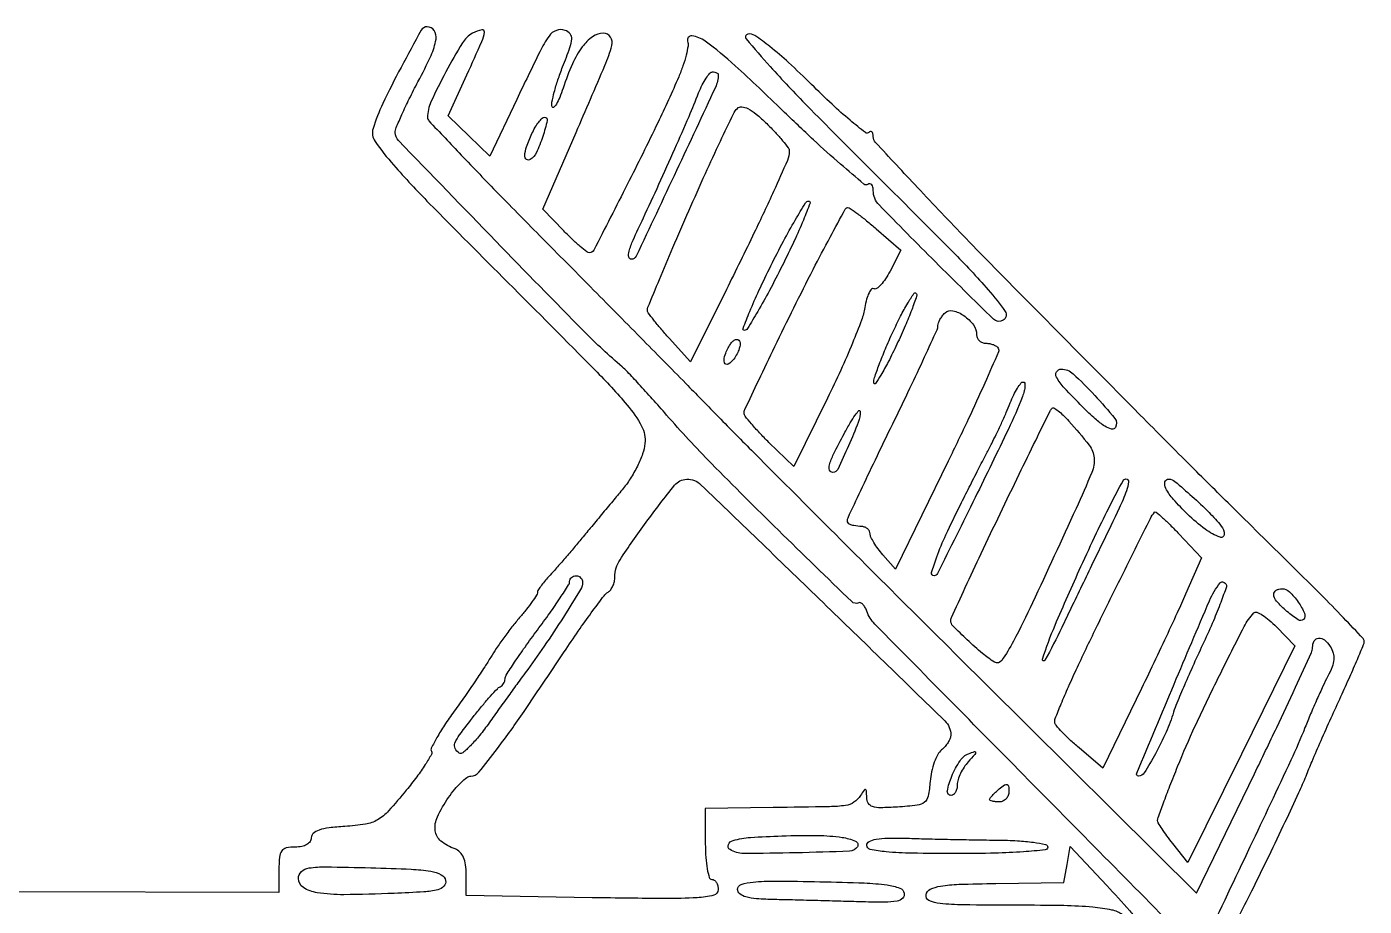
# Model space of a CAD drawing. Header units: millimetres. Extents: x 2712 to 3553, y 1367 to 1961.
# Drawn here: x 3016.13 to 3045.63, y 1893.24 to 1912.64 of the extents above; entities that cross this region are included whole.
import ezdxf

# ---------------------------------------------------------------- set-up
doc = ezdxf.new("R2010")
doc.units = ezdxf.units.MM

msp = doc.modelspace()

# ---------------------------------------------------------------- linework, layer by layer
for points in [[(3016.856, 1885.14, 0.000001), (3017.633, 1885.895, 0.000001), (3018.386, 1886.625, 0.000001), (3019.029, 1887.249, 0.000006), (3019.376, 1887.586, 0.01384)], [(3041.908, 1892.296, -0.000107), (3038.339, 1895.91, -0.000248), (3034.836, 1899.463, -0.110578), (3034.66, 1899.745, 0.041143), (3034.622, 1899.83, 0.064674), (3034.574, 1899.896, 0.089921), (3034.525, 1899.931, 0.229119), (3034.483, 1899.931, -0.31467), (3034.327, 1899.957, -0.000856), (3032.709, 1901.532, -0.005191), (3031.232, 1903.005, -0.014684), (3030.243, 1904.074, 0.002913), (3029.929, 1904.43, 0.003639), (3029.633, 1904.757, 0.00295), (3029.381, 1905.027, 0.027922), (3029.266, 1905.137, -0.022177), (3028.422, 1905.92, -0.00216), (3026.475, 1907.911, -0.000375), (3024.328, 1910.129, -0.194473), (3024.257, 1910.304, -0.098577), (3024.279, 1910.414, -0.006963), (3024.405, 1910.705, -0.00962), (3024.567, 1911.05, -0.007097), (3024.759, 1911.425, 0.01418), (3025.047, 1912.007, 0.066298), (3025.157, 1912.364, 0.18782), (3025.117, 1912.557, 0.253853), (3024.963, 1912.64, 0.272731), (3024.83, 1912.562, 0.004123), (3024.385, 1911.742, 0.011028), (3023.982, 1910.944, 0.036044), (3023.767, 1910.393, 0.232631), (3023.811, 1910.111, 0.02663), (3024.221, 1909.591, 0.014674), (3025.008, 1908.744, 0.001916), (3026.743, 1906.998, -0.001533), (3028.668, 1905.063, -0.01876), (3029.374, 1904.294, -0.053365), (3029.693, 1903.827, -0.151491), (3029.767, 1903.444, -0.058659), (3029.715, 1903.218, -0.028582), (3029.599, 1902.945, -0.027504), (3029.442, 1902.667, -0.031816), (3029.262, 1902.421, 0.000238), (3029.056, 1902.174, 0.000137), (3028.808, 1901.876, 0.000137), (3028.56, 1901.578, 0.00023), (3028.351, 1901.326, -0.002708), (3028.157, 1901.095, -0.002439), (3027.953, 1900.857, -0.002443), (3027.769, 1900.646, -0.007726), (3027.642, 1900.507, 0.015283), (3027.547, 1900.399, 0.019659), (3027.466, 1900.294, 0.01782), (3027.406, 1900.202, 0.136564), (3027.393, 1900.153, -0.147485), (3027.376, 1900.099, -0.008563), (3027.278, 1899.956, -0.012404), (3027.151, 1899.787, -0.008766), (3027.001, 1899.604, 0.010992), (3026.833, 1899.398, 0.007644), (3026.652, 1899.158, 0.007714), (3026.485, 1898.921, 0.015771), (3026.363, 1898.73, -0.011263), (3026.232, 1898.52, -0.003513), (3026.025, 1898.21, -0.003509), (3025.789, 1897.866, -0.003866), (3025.555, 1897.537, 0.010729), (3025.344, 1897.231, 0.016536), (3025.176, 1896.956, 0.011), (3025.053, 1896.726, 0.262089), (3025.056, 1896.655, -0.277095), (3025.056, 1896.586, -0.011203), (3024.919, 1896.361, -0.016846), (3024.734, 1896.094, -0.010817), (3024.502, 1895.797, -0.01286), (3024.111, 1895.341, -0.075989), (3023.868, 1895.142, -0.09402), (3023.6, 1895.046, -0.024951), (3023.145, 1894.997, 0.015113), (3022.797, 1894.966, 0.051614), (3022.576, 1894.916, 0.095813), (3022.449, 1894.844, 0.219395), (3022.405, 1894.747, -0.150712), (3022.379, 1894.663, -0.112356), (3022.308, 1894.597, -0.083794), (3022.194, 1894.555, -0.047664), (3022.048, 1894.541, 0.050945), (3021.854, 1894.521, 0.189837), (3021.753, 1894.455, 0.13389), (3021.704, 1894.321, 0.021099), (3021.692, 1894.038), (3021.692, 1893.536), (3015.798, 1893.557)], [(3042.664, 1892.615, 0.005024), (3043.155, 1893.579, 0.00244), (3043.534, 1894.349, 0.002656), (3043.893, 1895.101, 0.002492), (3044.195, 1895.748, 0.013067), (3044.35, 1896.109, -0.006379), (3044.483, 1896.432, -0.002253), (3044.681, 1896.89, -0.002236), (3044.904, 1897.392, -0.002625), (3045.12, 1897.866, 0.003177), (3045.317, 1898.3, 0.004754), (3045.483, 1898.682, 0.002092), (3045.62, 1899.009, 0.098472), (3045.634, 1899.079, 0.19172), (3045.608, 1899.146, 0.001305), (3045.176, 1899.6, 0.00483), (3044.671, 1900.118, 0.003039), (3044.072, 1900.713, -0.000623), (3042.747, 1902.019, -0.00175), (3041.823, 1902.937, -0.001066), (3040.692, 1904.074, -0.000119), (3038.117, 1906.675, -0.002683), (3036.847, 1907.972, -0.004283), (3035.777, 1909.096, -0.001043), (3034.854, 1910.086, -0.18924), (3034.803, 1910.215, 0.051576), (3034.797, 1910.282, 0.154945), (3034.774, 1910.322, 0.259366), (3034.742, 1910.33, 0.130759), (3034.704, 1910.308, -0.380725), (3034.629, 1910.304, -0.006922), (3034.292, 1910.578, -0.013318), (3033.894, 1910.93, -0.008029), (3033.44, 1911.367, 0.00936), (3032.936, 1911.85, 0.019324), (3032.521, 1912.204, 0.01842), (3032.192, 1912.445, 0.202154), (3032.035, 1912.476, 0.569109), (3031.998, 1912.37, 0.008228), (3032.531, 1911.761, 0.010241), (3033.347, 1910.895, 0.002872), (3034.657, 1909.576, -0.001512), (3036.558, 1907.672, -0.014531), (3037.341, 1906.836, -0.03165), (3037.711, 1906.359, -0.426958), (3037.669, 1906.165, -0.344282), (3037.454, 1906.189, -0.002853), (3036.173, 1907.453, -0.00381), (3034.93, 1908.711, -0.195285), (3034.803, 1909.024, 0.057166), (3034.795, 1909.1, 0.123102), (3034.768, 1909.152, 0.190578), (3034.728, 1909.173, 0.164647), (3034.683, 1909.162, -0.324765), (3034.596, 1909.168, -0.003006), (3034.081, 1909.61, -0.008571), (3033.486, 1910.144, -0.005261), (3032.803, 1910.792, 0.006557), (3031.757, 1911.781, 0.028467), (3031.097, 1912.321, 0.128637), (3030.803, 1912.437, 0.552463), (3030.708, 1912.319, -0.124071), (3030.717, 1912.215, -0.020611), (3030.675, 1912.016, -0.021522), (3030.605, 1911.78, -0.017581), (3030.511, 1911.535, -0.011915), (3030.05, 1910.521, -0.00485), (3029.377, 1909.162, -0.000768), (3028.639, 1907.712, -0.281654), (3028.54, 1907.652, -0.169807), (3028.484, 1907.672, -0.009198), (3028.336, 1907.794, -0.013488), (3028.164, 1907.95, -0.009368), (3027.978, 1908.135), (3027.51, 1908.618), (3028.246, 1910.309, 0.001541), (3028.882, 1911.783, 0.033701), (3029.038, 1912.227, 0.217318), (3029.008, 1912.413, 0.251231), (3028.851, 1912.498, 0.155955), (3028.61, 1912.421, 0.07978), (3028.383, 1912.196, 0.054908), (3028.166, 1911.822, 0.024127), (3027.961, 1911.286, -0.015688), (3027.885, 1911.078, -0.037423), (3027.813, 1910.93, -0.089685), (3027.757, 1910.865, -0.523604), (3027.72, 1910.875, -0.131386), (3027.714, 1910.975, -0.014513), (3027.766, 1911.199, -0.016904), (3027.846, 1911.466, -0.012918), (3027.95, 1911.753, 0.007365), (3028.112, 1912.181, 0.070391), (3028.151, 1912.371, 0.195074), (3028.115, 1912.482, 0.125318), (3028.003, 1912.561, 0.185959), (3027.813, 1912.561, 0.149193), (3027.65, 1912.434, 0.03855), (3027.444, 1912.084, 0.002567), (3026.937, 1911.035), (3026.342, 1909.786), (3025.885, 1910.229), (3025.428, 1910.672), (3025.84, 1911.582, 0.002647), (3026.167, 1912.314, 0.070629), (3026.225, 1912.519, 0.529963), (3026.165, 1912.573, 0.061561), (3025.962, 1912.495, 0.13423), (3025.739, 1912.283, 0.013653), (3025.373, 1911.642, 0.014918), (3025.045, 1910.983, 0.108269), (3024.97, 1910.639, 0.191596), (3025.001, 1910.562, 0.000636), (3025.713, 1909.81, 0.00334), (3026.53, 1908.962, 0.002071), (3027.5, 1907.976, -0.000376), (3028.564, 1906.901, -0.000333), (3029.672, 1905.78, -0.000334), (3030.668, 1904.769, -0.00102), (3031.342, 1904.081, 0.002616), (3032.115, 1903.297, 0.000421), (3033.632, 1901.777, 0.000465), (3035.421, 1899.991, 0.000408), (3037.294, 1898.128), (3041.932, 1893.521), (3043.213, 1896.16, 0.001985), (3043.704, 1897.182, 0.003102), (3044.118, 1898.066, 0.000878), (3044.472, 1898.837, 0.107412), (3044.494, 1898.942, -0.12376), (3044.532, 1899.09, -0.257853), (3044.628, 1899.152, -0.192468), (3044.759, 1899.11, -0.080377), (3044.883, 1898.969, -0.067862), (3044.949, 1898.822, -0.092971), (3044.963, 1898.679, -0.072853), (3044.925, 1898.515, -0.02755), (3044.827, 1898.301, 0.012031), (3044.724, 1898.094, 0.004574), (3044.591, 1897.801, 0.004527), (3044.452, 1897.48, 0.005525), (3044.327, 1897.177, -0.015119), (3044.017, 1896.46, -0.001145), (3043.114, 1894.545, -0.000282), (3042.121, 1892.457, -0.079348)]]:
    msp.add_lwpolyline(points, format="xyb")
for points in [[(3029.731, 1908.422, 0.003262), (3030.075, 1909.164, 0.002826), (3030.426, 1909.947, 0.002872), (3030.739, 1910.663, 0.007648), (3030.951, 1911.179, -0.021897), (3031.029, 1911.357, -0.030928), (3031.116, 1911.506, -0.031518), (3031.198, 1911.615, -0.21812), (3031.258, 1911.643, -0.040527), (3031.306, 1911.639, -0.0599), (3031.346, 1911.627, -0.078774), (3031.374, 1911.61, -0.21707), (3031.383, 1911.589, -0.109057), (3031.32, 1911.302, -0.001189), (3030.463, 1909.468, -0.000571), (3029.572, 1907.577, -0.290057), (3029.466, 1907.51, -0.368721), (3029.408, 1907.56, -0.110441), (3029.415, 1907.686, -0.034636), (3029.506, 1907.934, -0.005058)], [(3030.736, 1908.582, -0.00309), (3031.1, 1909.401, -0.004554), (3031.43, 1910.115, -0.002185), (3031.718, 1910.717, -0.083796), (3031.805, 1910.839, -0.222722), (3031.902, 1910.874, -0.097226), (3032.037, 1910.834, -0.054683), (3032.216, 1910.715, -0.018101), (3032.452, 1910.503, -0.011746), (3032.643, 1910.308, -0.016295), (3032.804, 1910.125, -0.012787), (3032.927, 1909.967, -0.160793), (3032.951, 1909.897, -0.102655), (3032.908, 1909.691, -0.00435), (3032.605, 1909.008, -0.006074), (3032.178, 1908.097, -0.002325), (3031.562, 1906.841), (3030.771, 1905.245), (3030.297, 1905.772, -0.00737), (3030.114, 1905.98, -0.010676), (3029.96, 1906.169, -0.006593), (3029.838, 1906.331, -0.150392), (3029.819, 1906.386, -0.108233), (3029.831, 1906.451, -0.000553), (3030.087, 1907.067, -0.00245), (3030.383, 1907.767, -0.001546)], [(3027.273, 1910.282, -0.023888), (3027.345, 1910.421, -0.032472), (3027.423, 1910.538, -0.033918), (3027.497, 1910.623, -0.1981), (3027.551, 1910.645, -0.482556), (3027.611, 1910.569, -0.024232), (3027.512, 1910.218, -0.026436), (3027.371, 1909.862, -0.147815), (3027.236, 1909.71, -0.299122), (3027.153, 1909.712, -0.26233), (3027.114, 1909.792, -0.069926), (3027.156, 1909.992, -0.020964)], [(3033.379, 1908.792, -0.525415), (3033.409, 1908.749, -0.006283), (3033.261, 1908.374, -0.011905), (3033.059, 1907.914, -0.006775), (3032.794, 1907.367, -0.006404), (3032.512, 1906.821, -0.010117), (3032.255, 1906.361, -0.004473), (3032.027, 1905.98, -0.26139), (3031.959, 1905.942, -0.526209), (3031.931, 1905.983, -0.00566), (3032.08, 1906.361, -0.011302), (3032.281, 1906.82, -0.00645), (3032.544, 1907.367, -0.006775), (3032.824, 1907.913, -0.010674), (3033.081, 1908.374, -0.004951), (3033.308, 1908.752, -0.26088)], [(3033.051, 1906.439, -0.003065), (3033.478, 1907.287, -0.004985), (3033.852, 1908, -0.001112), (3034.186, 1908.619, -0.274981), (3034.238, 1908.65, -0.153677), (3034.295, 1908.632, -0.006958), (3034.461, 1908.512, -0.011095), (3034.656, 1908.361, -0.007667), (3034.87, 1908.181), (3035.412, 1907.713), (3035.173, 1907.25, -0.025188), (3035.073, 1907.078, -0.041168), (3034.969, 1906.945, -0.051057), (3034.877, 1906.863, -0.303255), (3034.816, 1906.861, 0.364692), (3034.764, 1906.853, 0.07039), (3034.709, 1906.769, 0.046237), (3034.657, 1906.628, 0.024698), (3034.618, 1906.446, -0.049439), (3034.545, 1906.17, -0.008209), (3034.343, 1905.658, -0.008939), (3034.085, 1905.062, -0.007806), (3033.793, 1904.447), (3033.048, 1902.936), (3032.5, 1903.47, -0.009727), (3032.291, 1903.683, -0.013912), (3032.114, 1903.88, -0.009744), (3031.976, 1904.05, -0.167484), (3031.953, 1904.116, -0.11001), (3031.971, 1904.199, -0.000783), (3032.276, 1904.845, -0.002954), (3032.63, 1905.583, -0.001881)], [(3035.235, 1905.903, -0.009309), (3035.406, 1906.255, -0.016307), (3035.563, 1906.539, -0.011021), (3035.697, 1906.754, -0.475727), (3035.744, 1906.759, -0.286124), (3035.759, 1906.695, -0.006984), (3035.652, 1906.397, -0.013071), (3035.509, 1906.042, -0.008257), (3035.324, 1905.635, -0.007522), (3035.133, 1905.246, -0.015827), (3034.97, 1904.952, -0.02122), (3034.851, 1904.769, -0.704819), (3034.816, 1904.779, -0.097431), (3034.831, 1904.898, -0.00843), (3034.934, 1905.188, -0.010849), (3035.071, 1905.531, -0.008211)], [(3035.231, 1903.876, 0.002234), (3035.613, 1904.669, 0.003463), (3035.936, 1905.357, 0.001086), (3036.209, 1905.955, 0.107035), (3036.229, 1906.046, -0.092088), (3036.239, 1906.104, -0.035527), (3036.275, 1906.18, -0.033681), (3036.326, 1906.258, -0.035354), (3036.386, 1906.327, -0.261229), (3036.56, 1906.376, -0.093662), (3036.803, 1906.266, -0.083422), (3037.012, 1906.061, -0.158211), (3037.084, 1905.839, 0.112008), (3037.099, 1905.77, 0.10013), (3037.144, 1905.71, 0.094436), (3037.211, 1905.671, 0.087424), (3037.289, 1905.657, -0.047438), (3037.372, 1905.649, -0.047132), (3037.453, 1905.626, -0.051267), (3037.519, 1905.591, -0.112905), (3037.558, 1905.55, -0.241497), (3037.564, 1905.465, -0.001654), (3037.261, 1904.774, -0.005893), (3036.899, 1903.98, -0.003675), (3036.456, 1903.058), (3035.291, 1900.673), (3035.014, 1900.992, -0.01984), (3034.908, 1901.124, -0.022886), (3034.818, 1901.259, -0.022756), (3034.752, 1901.378, -0.109666), (3034.735, 1901.453, 0.119174), (3034.72, 1901.509, 0.08858), (3034.681, 1901.559, 0.080928), (3034.622, 1901.596, 0.076029), (3034.554, 1901.613, -0.009678), (3034.376, 1901.634, -0.065037), (3034.291, 1901.658, -0.154547), (3034.249, 1901.693, -0.140743), (3034.233, 1901.748, -0.109553), (3034.247, 1901.809, -0.000497), (3034.526, 1902.407, -0.002331), (3034.849, 1903.085, -0.001466)], [(3031.652, 1905.637, -0.057216), (3031.705, 1905.702, -0.11057), (3031.761, 1905.737, -0.166144), (3031.812, 1905.737, -0.175667), (3031.851, 1905.706, -0.164032), (3031.867, 1905.64, -0.05163), (3031.846, 1905.538, -0.045259), (3031.798, 1905.422, -0.036857), (3031.727, 1905.307, -0.10721), (3031.6, 1905.195, -0.502029), (3031.524, 1905.228, -0.147421), (3031.536, 1905.405, -0.050355)], [(3038.948, 1905.087, -0.188196), (3039.211, 1904.984, -0.019716), (3039.688, 1904.508, -0.016913), (3040.131, 1903.998, -0.318617), (3040.144, 1903.798, -0.329868), (3040.06, 1903.764, -0.076319), (3039.911, 1903.828, -0.042264), (3039.701, 1903.987, -0.014105), (3039.422, 1904.252, -0.008891), (3039.018, 1904.672, -0.057872), (3038.846, 1904.908, -0.263305), (3038.845, 1905.027, -0.27074)], [(3036.726, 1902.094, -0.000862), (3036.92, 1902.48, -0.000808), (3037.12, 1902.874, -0.000803), (3037.299, 1903.223, -0.002776), (3037.416, 1903.448, 0.008725), (3037.515, 1903.645, 0.005013), (3037.629, 1903.886, 0.005007), (3037.738, 1904.13, 0.008323), (3037.825, 1904.339, -0.018185), (3037.903, 1904.516, -0.026479), (3037.985, 1904.666, -0.024778), (3038.062, 1904.777, -0.233069), (3038.112, 1904.802, -0.342509), (3038.143, 1904.778, -0.077299), (3038.15, 1904.708, -0.050027), (3038.134, 1904.604, -0.026975), (3038.094, 1904.481, -0.020468), (3037.783, 1903.759, -0.002677), (3037.051, 1902.253, -0.000368), (3036.221, 1900.575, -0.285178), (3036.144, 1900.526, -0.496511), (3036.091, 1900.597, -0.020762), (3036.203, 1900.942, -0.019577), (3036.407, 1901.432, -0.007621)], [(3034.162, 1903.662, -0.009313), (3034.295, 1903.898, -0.020345), (3034.407, 1904.073, -0.033351), (3034.486, 1904.172, -0.666794), (3034.512, 1904.162, -0.103175), (3034.472, 1903.912, -0.012706), (3034.259, 1903.397, -0.007696), (3034.018, 1902.874, -0.287172), (3033.913, 1902.807, -0.31733), (3033.84, 1902.858, -0.158979), (3033.836, 1902.976, -0.045198), (3033.928, 1903.211, -0.006748)], [(3037.601, 1901.895, -0.000899), (3038.022, 1902.768, -0.001428), (3038.386, 1903.514, -0.000293), (3038.708, 1904.169, -0.06831), (3038.746, 1904.225, -0.358946), (3038.786, 1904.231, -0.0291), (3038.88, 1904.167, -0.028775), (3038.994, 1904.068, -0.017152), (3039.119, 1903.938, -0.016657), (3039.565, 1903.409, -0.147228), (3039.675, 1903.127, -0.118934), (3039.624, 1902.807, -0.009331), (3039.276, 1902.008, -0.001292), (3038.316, 1899.927, -0.013452), (3037.896, 1899.084, -0.028688), (3037.637, 1898.658, -0.399652), (3037.476, 1898.624, -0.036075), (3037.212, 1898.815, -0.014466), (3036.878, 1899.112, -0.007671), (3036.559, 1899.422, -0.198664), (3036.514, 1899.531, -0.107639), (3036.529, 1899.604, -0.000574), (3036.833, 1900.266, -0.00249), (3037.184, 1901.019, -0.001574)], [(3025.433, 1895.636, -0.023059), (3025.569, 1895.816, -0.029303), (3025.71, 1895.968, -0.029876), (3025.84, 1896.078, -0.161012), (3025.926, 1896.108, 0.22351), (3026.101, 1896.191, 0.01058), (3026.515, 1896.719, 0.011043), (3027.099, 1897.536, 0.00269), (3028.027, 1898.91, -0.004884), (3028.335, 1899.362, -0.006897), (3028.619, 1899.758, -0.004226), (3028.864, 1900.085, -0.091474), (3028.953, 1900.165, 0.096661), (3029.01, 1900.219, 0.052621), (3029.059, 1900.302, 0.04967), (3029.092, 1900.401, 0.0558), (3029.103, 1900.501, -0.146597), (3029.216, 1900.88, -0.012905), (3029.795, 1901.71, -0.010614), (3030.419, 1902.523, -0.219538), (3030.688, 1902.657, -0.201692), (3031.001, 1902.537, -0.000846), (3033.696, 1899.934, -0.000844), (3036.384, 1897.323, -0.202187), (3036.514, 1897.015, -0.098343), (3036.499, 1896.942, -0.041519), (3036.453, 1896.852, -0.038985), (3036.387, 1896.762, -0.041052), (3036.308, 1896.685, 0.09907), (3036.226, 1896.584, 0.03458), (3036.15, 1896.411, 0.032731), (3036.09, 1896.204, 0.032733), (3036.058, 1895.991, -0.025833), (3036.014, 1895.665, -0.181376), (3035.932, 1895.53, -0.138513), (3035.771, 1895.463, -0.013027), (3035.338, 1895.424, -0.011929), (3034.966, 1895.409, -0.080503), (3034.784, 1895.435, -0.189025), (3034.694, 1895.508, -0.128214), (3034.659, 1895.638, 0.01153), (3034.654, 1895.78, 0.312029), (3034.632, 1895.809, 0.327191), (3034.599, 1895.797, 0.01215), (3034.521, 1895.681, -0.101876), (3034.377, 1895.531, -0.116316), (3034.191, 1895.459, -0.030186), (3033.839, 1895.432, -0.001295), (3032.594, 1895.414), (3031.098, 1895.396), (3031.098, 1894.612, 0.017105), (3031.108, 1894.312, 0.027868), (3031.14, 1894.059, 0.026982), (3031.185, 1893.87, 0.332234), (3031.241, 1893.828, -0.155381), (3031.295, 1893.811, -0.097664), (3031.341, 1893.762, -0.079952), (3031.372, 1893.689, -0.061491), (3031.383, 1893.603, -0.348043), (3031.285, 1893.479, -0.041789), (3030.915, 1893.424, -0.018179), (3030.209, 1893.405, -0.002034), (3028.604, 1893.425), (3025.825, 1893.472), (3025.825, 1893.94, 0.035221), (3025.81, 1894.152, 0.069708), (3025.763, 1894.314, 0.090745), (3025.685, 1894.429, 0.109468), (3025.576, 1894.499, -0.081673), (3025.266, 1894.675, -0.194029), (3025.139, 1894.903, -0.142804), (3025.188, 1895.208, -0.038795)], [(3039.385, 1900.73, -0.004698), (3039.729, 1901.471, -0.00756), (3040.038, 1902.096, -0.002491), (3040.313, 1902.625, -0.278526), (3040.378, 1902.664, -0.44789), (3040.435, 1902.6, -0.059632), (3040.388, 1902.4, -0.02219), (3040.229, 1902.021, -0.002956), (3039.855, 1901.239, 0.000527), (3039.65, 1900.817, 0.00031), (3039.407, 1900.313, 0.00031), (3039.164, 1899.808, 0.000529), (3038.962, 1899.386, -0.014945), (3038.591, 1898.666, -0.904469), (3038.538, 1898.689, -0.025002), (3038.814, 1899.435, -0.005059)], [(3041.323, 1902.66, -0.166911), (3041.456, 1902.609, -0.007344), (3041.835, 1902.279, -0.013446), (3042.21, 1901.926, -0.027113), (3042.481, 1901.624, -0.169433), (3042.546, 1901.441, -0.519988), (3042.458, 1901.378, -0.075731), (3042.124, 1901.557, -0.032122), (3041.737, 1901.887, -0.018177), (3041.426, 1902.212, -0.059), (3041.256, 1902.456, -0.185515), (3041.238, 1902.596, -0.355913)], [(3039.305, 1898.507, -0.004102), (3039.748, 1899.434, -0.002086), (3040.32, 1900.593, -0.000493), (3040.917, 1901.79, -0.062524), (3041.01, 1901.928, -0.409163), (3041.042, 1901.931, -0.007476), (3041.185, 1901.808, -0.013802), (3041.354, 1901.649, -0.008209), (3041.547, 1901.451), (3042.043, 1900.925), (3041.693, 1900.12, -0.00529), (3041.509, 1899.709, -0.001721), (3041.228, 1899.106, -0.001715), (3040.912, 1898.438, -0.001931), (3040.604, 1897.797), (3039.865, 1896.28), (3039.342, 1896.729, -0.011011), (3039.14, 1896.909, -0.01525), (3038.968, 1897.08, -0.011736), (3038.835, 1897.228, -0.153311), (3038.806, 1897.295, -0.120205), (3038.817, 1897.377, -0.003565), (3038.948, 1897.7, -0.006927), (3039.11, 1898.079, -0.004702)], [(3026.002, 1897.442, -0.006888), (3026.187, 1897.672, -0.00941), (3026.36, 1897.873, -0.00666), (3026.51, 1898.036, -0.100442), (3026.572, 1898.08, 0.086026), (3026.613, 1898.107, 0.062965), (3026.648, 1898.15, 0.062168), (3026.672, 1898.201, 0.078431), (3026.68, 1898.252, -0.142382), (3026.704, 1898.333, -0.004654), (3026.889, 1898.619, -0.008573), (3027.12, 1898.955, -0.005818), (3027.393, 1899.329, 0.005725), (3027.666, 1899.703, 0.008452), (3027.896, 1900.038, 0.004532), (3028.082, 1900.324, 0.142726), (3028.105, 1900.404, -0.115954), (3028.116, 1900.451, -0.100478), (3028.147, 1900.491, -0.093231), (3028.193, 1900.517, -0.084356), (3028.248, 1900.526, -0.097053), (3028.302, 1900.516, -0.097456), (3028.348, 1900.485, -0.098398), (3028.379, 1900.44, -0.10106), (3028.39, 1900.387, -0.137852), (3028.345, 1900.225, -0.004024), (3027.966, 1899.614, -0.008744), (3027.543, 1898.972, -0.010764), (3027.126, 1898.389, 0.003377), (3026.989, 1898.202, 0.001019), (3026.783, 1897.917, 0.001021), (3026.552, 1897.596, 0.00111), (3026.33, 1897.284, -0.01561), (3026.117, 1897.002, -0.025142), (3025.917, 1896.778, -0.022445), (3025.747, 1896.621, -0.324648), (3025.67, 1896.615, -0.142601), (3025.579, 1896.716, -0.211231), (3025.575, 1896.834, -0.064784), (3025.678, 1897.018, -0.005788)], [(3042.454, 1900.372, -0.156468), (3042.477, 1900.388, -0.114637), (3042.509, 1900.391, -0.091414), (3042.545, 1900.378, -0.064936), (3042.579, 1900.352, -0.287891), (3042.594, 1900.284, -0.005811), (3042.47, 1899.941, -0.011859), (3042.306, 1899.534, -0.007457), (3042.096, 1899.065, 0.003311), (3041.873, 1898.579, 0.003868), (3041.668, 1898.113, 0.003429), (3041.5, 1897.717, 0.023405), (3041.428, 1897.518, -0.02937), (3041.262, 1897.076, -0.020698), (3041.027, 1896.601, -0.012813), (3040.782, 1896.178, -0.260409), (3040.657, 1896.109, -0.535834), (3040.614, 1896.173, -0.000501), (3041.439, 1898.136, -0.001709), (3042.222, 1899.977, -0.062362)], [(3043.819, 1900.241, -0.194442), (3043.984, 1900.174, -0.048525), (3044.178, 1899.948, -0.049072), (3044.317, 1899.699, -0.30877), (3044.291, 1899.563, -0.35743), (3044.179, 1899.552, -0.029957), (3043.93, 1899.741, -0.032083), (3043.699, 1899.965, -0.185847), (3043.639, 1900.121, -0.147307), (3043.653, 1900.167, -0.099027), (3043.692, 1900.206, -0.082731), (3043.75, 1900.232, -0.065288)], [(3041.517, 1896.316, -0.012707), (3041.906, 1897.214, -0.006369), (3042.441, 1898.328, -0.003572), (3042.984, 1899.405, -0.069946), (3043.198, 1899.708, -0.304508), (3043.263, 1899.723, -0.047152), (3043.387, 1899.661, -0.039189), (3043.539, 1899.55, -0.024117), (3043.699, 1899.398), (3044.1, 1898.98), (3042.923, 1896.591), (3041.746, 1894.202), (3041.411, 1894.621, -0.009557), (3041.282, 1894.788, -0.013153), (3041.174, 1894.943, -0.009809), (3041.09, 1895.075, -0.135019), (3041.075, 1895.129, -0.089756), (3041.086, 1895.193, -0.001672), (3041.204, 1895.515, -0.004044), (3041.348, 1895.889, -0.002687)], [(3036.907, 1896.602, -0.014235), (3037.039, 1896.648, -0.525761), (3037.06, 1896.632, -0.166955), (3037.042, 1896.587, -0.004486), (3036.898, 1896.424, 0.039008), (3036.805, 1896.304, 0.033421), (3036.727, 1896.166, 0.034811), (3036.673, 1896.029, 0.076848), (3036.656, 1895.919, -0.05477), (3036.646, 1895.828, -0.074414), (3036.616, 1895.751, -0.093964), (3036.573, 1895.699, -0.171675), (3036.521, 1895.681, -0.469875), (3036.438, 1895.781, -0.05281), (3036.535, 1896.104, -0.04452), (3036.717, 1896.447, -0.158596)], [(3037.582, 1895.823, -0.020633), (3037.698, 1895.912, -0.217533), (3037.755, 1895.922, -0.304492), (3037.788, 1895.885, -0.035496), (3037.796, 1895.77, -0.091307), (3037.78, 1895.681, -0.095788), (3037.733, 1895.606, -0.099536), (3037.664, 1895.556, -0.107348), (3037.582, 1895.538, -0.023761), (3037.501, 1895.542, -0.037907), (3037.431, 1895.554, -0.044235), (3037.382, 1895.571, -0.294983), (3037.369, 1895.592, -0.172217), (3037.379, 1895.622, -0.016008), (3037.431, 1895.682, -0.019119), (3037.501, 1895.752, -0.013852)], [(3032.784, 1894.788, -0.010692), (3033.579, 1894.797, -0.033115), (3034.114, 1894.756, -0.064109), (3034.412, 1894.673, -0.460235), (3034.452, 1894.548, -0.250005), (3034.282, 1894.45, -0.003723), (3033.096, 1894.414, -0.005411), (3031.941, 1894.401, -0.139476), (3031.643, 1894.485, -0.361515), (3031.606, 1894.595, -0.239661), (3031.71, 1894.689, -0.047265), (3032.094, 1894.753, -0.009599)], [(3035.552, 1894.736, 0.002056), (3035.971, 1894.724, 0.001015), (3036.505, 1894.712, 0.001007), (3037.059, 1894.702, 0.001471), (3037.547, 1894.695, -0.011289), (3037.983, 1894.681, -0.020749), (3038.337, 1894.646, -0.016972), (3038.604, 1894.6, -0.354933), (3038.651, 1894.541, -0.385003), (3038.594, 1894.478, -0.007361), (3038.117, 1894.437, -0.01242), (3037.49, 1894.407, -0.005407), (3036.656, 1894.398, -0.004017), (3035.657, 1894.406, -0.018888), (3035.084, 1894.437, -0.027055), (3034.737, 1894.488, -0.356832), (3034.661, 1894.582, -0.280105), (3034.712, 1894.665, -0.076905), (3034.864, 1894.716, -0.040313), (3035.128, 1894.741, -0.010728)], [(3037.51, 1893.738), (3039.005, 1893.757), (3039.077, 1894.155), (3039.15, 1894.553), (3039.955, 1893.692, -0.005093), (3040.463, 1893.136, -0.060001), (3040.631, 1892.897, -0.75717), (3040.588, 1892.855, -0.029328), (3040.299, 1893.049, 0.112645), (3040.067, 1893.153, 0.027299), (3039.648, 1893.214, 0.017851), (3039.009, 1893.249, 0.004577), (3037.972, 1893.258, -0.002796), (3036.788, 1893.265, -0.025836), (3036.276, 1893.297, -0.078614), (3036.032, 1893.365, -0.348077), (3035.969, 1893.489, -0.233548), (3036.061, 1893.609, -0.073948), (3036.284, 1893.68, -0.031969), (3036.694, 1893.72, -0.00498)], [(3023.721, 1894.085, -0.004505), (3024.608, 1894.053, -0.031082), (3025.041, 1894.007, -0.074394), (3025.273, 1893.931, -0.233013), (3025.368, 1893.804, -0.242264), (3025.332, 1893.68, -0.141925), (3025.195, 1893.6, -0.04569), (3024.891, 1893.553, -0.00581), (3024.23, 1893.519, -0.007266), (3023.122, 1893.491, -0.041634), (3022.536, 1893.534, -0.102481), (3022.231, 1893.649, -0.257007), (3022.12, 1893.851, -0.212887), (3022.186, 1894, -0.147764), (3022.356, 1894.08, -0.039715), (3022.731, 1894.105, -0.003182)], [(3033.627, 1893.778, -0.004096), (3034.604, 1893.749, -0.025031), (3035.107, 1893.705, -0.051172), (3035.387, 1893.637, -0.265627), (3035.486, 1893.521, -0.25463), (3035.452, 1893.413, -0.145618), (3035.327, 1893.348, -0.047449), (3035.055, 1893.324, -0.006629), (3034.489, 1893.334, 0.000619), (3034.031, 1893.347, 0.00043), (3033.514, 1893.361, 0.000434), (3033.018, 1893.374, 0.000897), (3032.63, 1893.383, -0.012085), (3032.229, 1893.402, -0.049661), (3031.99, 1893.442, -0.102095), (3031.858, 1893.51, -0.227738), (3031.811, 1893.608, -0.324972), (3031.889, 1893.716, -0.055294), (3032.151, 1893.77, -0.024796), (3032.642, 1893.791, -0.003719)]]:
    msp.add_lwpolyline(points, format="xyb", close=True)

doc.saveas('drawing.dxf')
